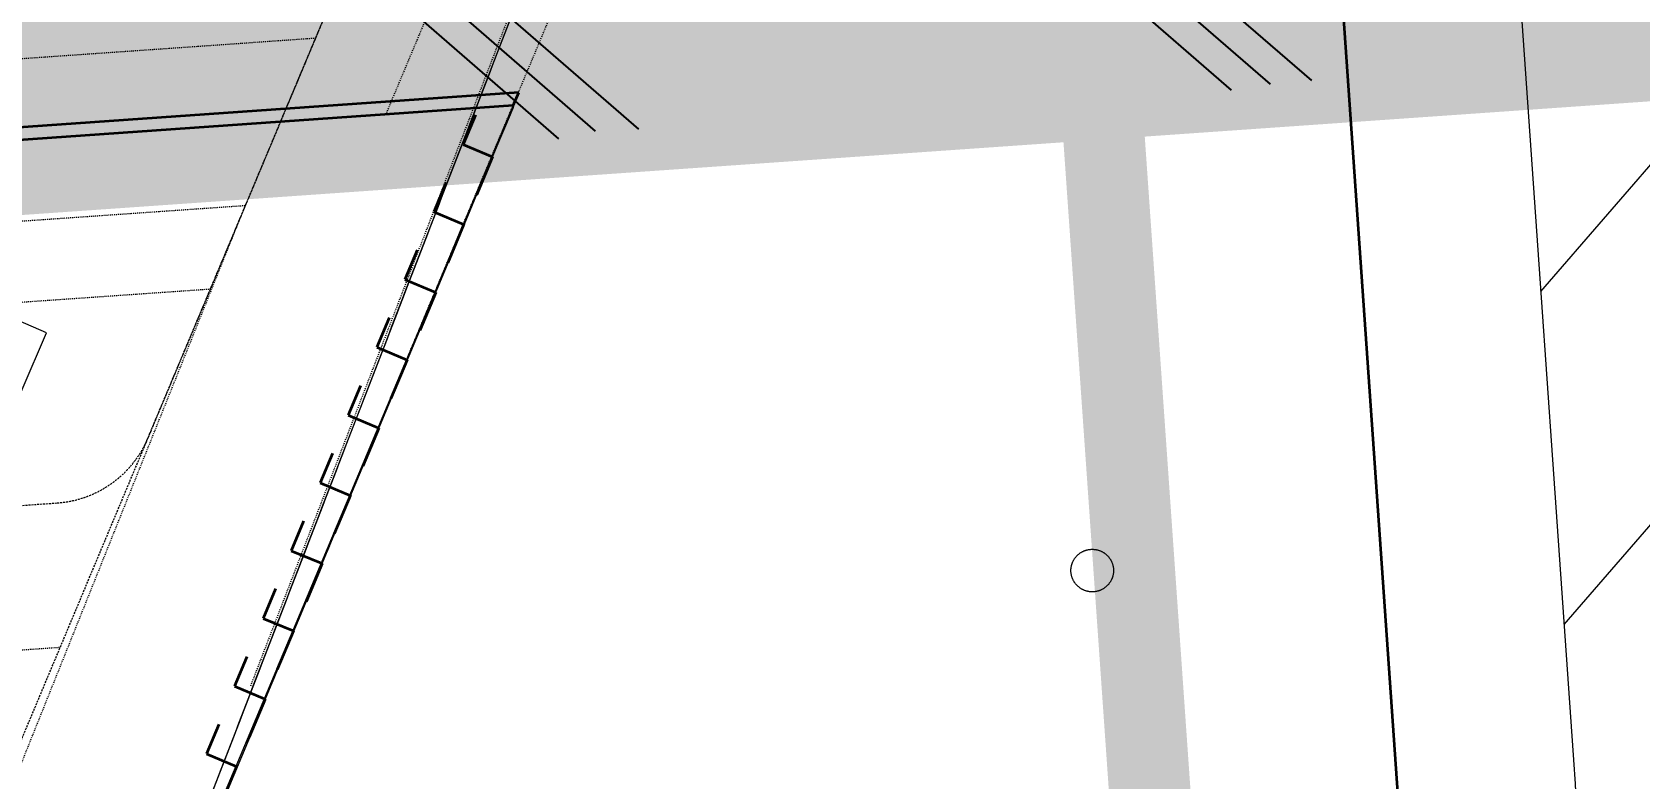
# Model space of a CAD drawing. Header units: millimetres. Extents: x 306 to 836129804, y -168137 to 818603917.
# Drawn here: x 834612399 to 834619946, y 817990399 to 817993908 of the extents above; entities that cross this region are included whole.
import ezdxf
from ezdxf import colors
from ezdxf.entities.mleader import LeaderData, LeaderLine
from ezdxf.math import Vec2, Vec3
from ezdxf.xclip import XClip

# ---------------------------------------------------------------- set-up
doc = ezdxf.new("R2010")
doc.units = ezdxf.units.MM
doc.header["$LTSCALE"] = 3
doc.header["$XCLIPFRAME"] = 0
for name, pattern in [('ACAD_ISO03W100', [30, 12, -18]), ('B0703', [4.6875, 3.125, -1.5625]), ('Dash 1_16_', [3.175, 1.5875, -1.5875]), ('Dash2', [6, 3, -3]), ('Dash4', [3, 1.5, -1.5]), ('DASHED', [0.75, 0.5, -0.25]), ('DIVIDE', [1.25, 0.5, -0.25, 0, -0.25, 0, -0.25]), ('Overhead', [1.7999999999999998, 1.2, -0.6])]:
    doc.linetypes.add(name, pattern=pattern)
doc.layers.get('Defpoints').update_dxf_attribs({"color": 32})
for name, color, linetype in [('_ANCILIARY', 40, 'Continuous'), ('_ANCILIARY HATCH', 1, 'Continuous'), ('_DEV LINE', 96, 'DIVIDE'), ('_PARCEL BOUNDARY', 10, 'DASHED'), ('UAJ-90.5LAND', 251, 'Continuous')]:
    doc.layers.add(name, color=color, linetype=linetype)
for name, color, linetype, lineweight in [('A-DETL', 251, 'Continuous', 13), ('A-DETL-THIN', 251, 'Continuous', 13), ('A-WALL', 251, 'Continuous', 5), ('Eva-New', 1, 'ACAD_ISO03W100', 18), ('Hatch (LTC&CB)', 252, 'Continuous', 35), ('S-STRS-MBND', 251, 'Overhead', 5), ('UAJ-21EXWA', 251, 'Continuous', 35), ('UAJ-21EXWA-z', 251, 'B0703', 9)]:
    doc.layers.add(name, color=color, linetype=linetype, lineweight=lineweight)
doc.layers.get('UAJ-90.5LAND').off()
doc.styles.get("Standard").update_dxf_attribs({"font": 'tahoma.ttf'})

# ---------------------------------------------------------------- blocks, each defined once
blk = doc.blocks.new('_Dot')
at = {"color": 0, "linetype": 'ByBlock', "lineweight": -2}
blk.add_line((-0.5, 0), (-1, 0), dxfattribs=at)
at = {"color": 0, "linetype": 'ByBlock', "const_width": 0.5}
blk.add_lwpolyline([(-0.25, 0, 1), (0.25, 0, 1)], format="xyb", close=True, dxfattribs=at)
blk = doc.blocks.new('SITE SLAB EDGE')
at = {"layer": 'UAJ-21EXWA'}
blk.add_lwpolyline([(29067.21479901485, 5220.359082483164), (29067.21479901485, -64653.51045169355)], dxfattribs=at)
blk = doc.blocks.new('PB1')
at = {"layer": '_PARCEL BOUNDARY', "ltscale": 5, "const_width": 382.5}
blk.add_lwpolyline([(834617253.212159, 817380981.692419), (834620554.4206551, 817333771.2213497)], dxfattribs=at)
blk = doc.blocks.new('coordination')
at = {"layer": 'Defpoints'}
ml = blk.add_multileader_mtext('Standard', dxfattribs=at)
ml.set_content('834617.241\\P817996.084', color=256)
ml.set_leader_properties()
ml.set_arrow_properties(name='DOT')
ml.build(insert=Vec2(0, 0))
ml.multileader.update_dxf_attribs({"text_right_attachment_type": 6, "dogleg_length": 0.36, "arrow_head_size": 300, "scale": 100})
ctx = ml.context
ctx.base_point, ctx.scale, ctx.char_height, ctx.arrow_head_size, ctx.landing_gap_size, ctx.plane_origin = Vec3(835155524.082761, 817943542.7126758, 1.667736390767576), 100, 400, 300, 200, Vec3(835167006.9264361, 817949680.8606384, 1.667736390767576)
ctx.right_attachment = 6
notes = []
notes.append((ctx, [(1, (1, 1, 0), (835154400.7594808, 817943542.7126758, 1.667736390767576), (1, 0), 1123.323280215263, [(0, [(835151059.5189486, 817946005.5279967, 1.667736390767576)], 0, [])])]))
ctx.mtext.insert, ctx.mtext.flow_direction = Vec3(835155724.082761, 817943747.2794992, 1.667736390767576), 5
for ctx, leaders in notes:
    for number, flags, end, landing, length, lines in leaders:
        leader = LeaderData()
        leader.index, (leader.has_last_leader_line, leader.has_dogleg_vector, leader.attachment_direction) = number, flags
        leader.last_leader_point, leader.dogleg_vector, leader.dogleg_length = Vec3(end), Vec3(landing), length
        for number, points, colour, breaks in lines:
            line = LeaderLine()
            line.index, line.vertices, line.color, line.breaks = number, Vec3.list(points), colors.encode_raw_color(colour), breaks
            leader.lines.append(line)
        ctx.leaders.append(leader)
blk = doc.blocks.new('p32 uns')
at = {"layer": 'A-DETL', "linetype": 'Dash 1_16_'}
for p, q in [((490483.8379104137, -318821.8446930647), (492683.0882815123, -313563.2043930292)), ((492088.7816599607, -313604.3083285093), (490438.6730303764, -317543.3043612242)), ((492319.3663237095, -313700.9039434195), (489802.2245210409, -320232.6722449064))]:
    blk.add_line(p, q, dxfattribs=at)
at = {"layer": 'A-DETL', "lineweight": 35}
for p, q in [((491036.965010643, -317501.4677103758), (476505.5201445818, -318517.6053228378)), ((491062.9217119217, -317439.5061271191), (476538.1430691481, -318455.1775918007)), ((491036.965010643, -317501.4677103758), (491062.9217118025, -317439.5061271191)), ((490859.764198184, -317546.3247915506), (490801.8068292141, -317684.6755897999)), ((490801.8068292141, -317684.6755897999), (490940.1576275826, -317742.6329586506)), ((490940.1576275826, -317742.6329586506), (490865.1050947905, -317921.7918474674)), ((490722.166263938, -317861.9124780893), (490664.208894968, -318000.2632764578)), ((490664.208894968, -318000.2632764578), (490805.3830980062, -318059.4034148455)), ((490806.2121286392, -318058.5061268806), (490729.9768264294, -318240.4884203672)), ((490587.0379954576, -318180.6090509892), (490529.0806266069, -318318.9598493576)), ((490529.0806266069, -318318.9598493576), (490670.2548295259, -318378.0999877453)), ((490673.3985933065, -318379.4169608355), (490598.3460606337, -318558.5758496523)), ((490455.4072297812, -318498.6964802742), (490397.4498608112, -318637.0472785234)), ((490397.4498608112, -318637.0472785234), (490538.6240638494, -318696.1874170303)), ((490539.4530943632, -318695.2901290655), (490463.2177921534, -318877.2724225521)), ((490320.2789613008, -318817.393053174), (490262.3215923309, -318955.7438514233)), ((490262.3215923309, -318955.7438514233), (490403.4957953691, -319014.8839899302)), ((490406.6395591497, -319016.2009630203), (490331.5870264769, -319195.3598518372)), ((490188.6481956244, -319135.4804824591), (490130.6908266544, -319273.8312807083)), ((490130.6908266544, -319273.8312807083), (490271.8650296926, -319332.971419096)), ((490272.6940602064, -319332.0741311312), (490196.4587579966, -319514.0564246178)), ((490053.5199271441, -319454.1770552397), (489995.5625581741, -319592.5278536081)), ((489995.5625581741, -319592.5278536081), (490136.7367612123, -319651.6679919958)), ((490139.8805249929, -319652.984965086), (490064.8279923201, -319832.1438539028)), ((489921.8891614676, -319772.2644845247), (489863.9317924976, -319910.6152828932)), ((489863.9317924976, -319910.6152828932), (490005.1059954166, -319969.7554212809)), ((490005.9350260496, -319968.858133316), (489929.6997238398, -320150.8404268026)), ((489786.7608929873, -320090.9610574245), (489728.8035240173, -320229.3118556738)), ((489728.8035240173, -320229.3118556738), (489869.9777270555, -320288.4519941807)), ((489873.1214908361, -320289.7689672709), (489798.0689581633, -320468.9278560877)), ((489655.1301271915, -320409.0484867096), (489597.1727583408, -320547.3992849588)), ((489597.1727583408, -320547.3992849588), (489738.3469612598, -320606.5394234657)), ((489738.3469612598, -320606.5394234657), (489651.3705595732, -320814.1619369984))]:
    blk.add_line(p, q, dxfattribs=at)
at = {"layer": 'A-DETL'}
blk.add_line((489386.5651661158, -321441.1589066982), (491062.9217119217, -317439.5061271191), dxfattribs=at)
at = {"layer": 'A-DETL', "linetype": 'Dash4'}
for p, q in [((477731.973097086, -318431.8433778286), (489926.1042211056, -317579.1466639042)), ((486550.9992541075, -318195.980160594), (489780.7752059698, -317970.1322249174)), ((488686.0089170933, -320698.0515520573), (489752.5313100815, -318037.6143773794)), ((486568.635663271, -318575.5700690746), (489616.4279725552, -318362.4476693869)), ((488184.0761253834, -320096.5907350779), (488911.1337206364, -320045.7499153614))]:
    blk.add_line(p, q, dxfattribs=at)
at = {"layer": 'A-DETL-THIN'}
for p, q in [((488846.387783289, -318569.0262426138), (488555.4588241577, -318442.8871222734)), ((487939.4196757078, -320660.8696525097), (488846.387783289, -318569.0262426138))]:
    blk.add_line(p, q, dxfattribs=at)
blk.add_circle((493755.4818102121, -319685.8580218554), 100.00000000001, dxfattribs=at)
at = {"layer": 'A-WALL', "lineweight": 9}
for p, q in [((490950.2566965818, -317444.364948988), (490948.9536572695, -317447.4754520655)), ((490950.2566965818, -317444.364948988), (490956.4334958792, -317446.9525085688)), ((489837.7203992605, -320379.6314888), (489790.171693325, -320493.1356582642)), ((489837.7203992605, -320379.6314888), (489832.2211054564, -320377.3277468681)), ((489790.171693325, -320493.1356582642), (489697.3447672129, -320714.7240896225)), ((489790.171693325, -320493.1356582642), (489784.6723896265, -320490.8319122791))]:
    blk.add_line(p, q, dxfattribs=at)
for points in [[(491638.2110701799, -301020.0080765486), (491644.216172576, -301105.9541759491), (491656.226377368, -301277.8463749886), (491674.2416844368, -301535.6846734285), (491692.2569916248, -301793.5229718685), (491710.2722986937, -302051.3612704277), (491728.2876058817, -302309.1995688677), (491746.3029129505, -302567.0378673077), (491764.3182201385, -302824.8761657476), (491782.3335273266, -303082.7144641876), (491800.3488343954, -303340.5527627468), (491818.3641415834, -303598.3910611868), (491836.3794486523, -303856.2293596268), (491854.3947558403, -304114.0676580667), (491872.4100629091, -304371.9059566259), (491890.4253700972, -304629.7442550659), (491908.440677166, -304887.5825535059), (491926.455984354, -305145.4208519459), (491944.4712915421, -305403.2591505051), (491962.4865986109, -305661.097448945), (491980.5019057989, -305918.935747385), (491998.5172128677, -306176.774045825), (492016.5325200558, -306434.6123443842), (492034.5478271246, -306692.4506428242), (492052.5631343126, -306950.2889412642), (492070.5784413815, -307208.1272397041), (492088.5937485695, -307465.9655382633), (492106.6090557575, -307723.8038367033), (492124.6243628263, -307981.6421351433), (492142.6396700144, -308239.4804334641), (492160.6549772024, -308497.3187326193), (492178.670284152, -308755.1570283175), (492196.6855919361, -309012.9953371286), (492214.7008963823, -309270.833597064), (492232.7162134647, -309528.6720393896), (492250.7314835787, -309786.5098009109), (492268.7469289303, -310044.3501034975), (492286.7617200613, -310302.1809225082), (492304.7789530754, -310560.0471345186), (492322.7870723009, -310817.7812585831), (492340.8093247414, -311075.7238116264), (492358.8239188194, -311333.533795476), (492376.8351327181, -311591.3810979128), (492394.8675255775, -311849.2116951942), (492412.8185825348, -312107.0717945099), (492431.0738044977, -312364.8305908442), (492448.1937022209, -312622.9650968313), (492469.5507320166, -312879.6980671883), (492467.4781624079, -313138.8265441656), (492431.0703572035, -313392.4642410278), (492361.9828361273, -313626.6971331835), (492272.567019701, -313851.2800229788), (492186.1398496628, -314077.5882334709), (492098.9118741751, -314303.4341455698), (492011.898473978, -314529.4039303064), (491924.8275784254, -314755.3405234814), (491837.7720887661, -314981.2860101461), (491750.7124711275, -315207.2291139364), (491663.6539595127, -315433.1728562117), (491576.5951515436, -315659.1164274216), (491489.5364229679, -315885.0600444078), (491402.477673173, -316111.0036491156), (491315.4189289808, -316336.9472571611), (491228.3601833582, -316562.890864253), (491141.3014380932, -316788.8344717026), (491054.242692709, -317014.7780790329), (490967.183947444, -317240.7216863632), (490880.1252020597, -317466.6652936935), (490793.0664567947, -317692.6089010239), (490706.0077114105, -317918.5525083542), (490618.9489661455, -318144.4961156845), (490531.8902207613, -318370.4397230148), (490444.8314753771, -318596.3833303452), (490357.7727301121, -318822.3269376755), (490270.7139847279, -319048.2705450058), (490183.6552394629, -319274.2141523361), (490096.5964940786, -319500.1577596664), (490009.5377488136, -319726.1013669968), (489922.4790034294, -319952.0449743271), (489835.4202580452, -320177.9885816574), (489748.3615127802, -320403.9321889877), (489661.302767396, -320629.8757963181), (489574.244022131, -320855.8194036484), (489487.1852767467, -321081.7630109787), (489400.1265314817, -321307.706618309), (489313.0677860975, -321533.6502256393), (489226.0090407133, -321759.5938329697), (489138.9502954483, -321985.5374403), (489051.8915500641, -322211.4810476303), (488964.8328047991, -322437.4246549606), (488906.7936412096, -322588.0537264347), (488877.7740594149, -322663.368262291)], [(491638.2110701799, -301020.0080765486), (491644.216172576, -301105.9541759491), (491656.226377368, -301277.8463749886), (491674.2416844368, -301535.6846734285), (491692.2569916248, -301793.5229718685), (491710.2722986937, -302051.3612704277), (491728.2876058817, -302309.1995688677), (491746.3029129505, -302567.0378673077), (491764.3182201385, -302824.8761657476), (491782.3335273266, -303082.7144641876), (491800.3488343954, -303340.5527627468), (491818.3641415834, -303598.3910611868), (491836.3794486523, -303856.2293596268), (491854.3947558403, -304114.0676580667), (491872.4100629091, -304371.9059566259), (491890.4253700972, -304629.7442550659), (491908.440677166, -304887.5825535059), (491926.455984354, -305145.4208519459), (491944.4712915421, -305403.2591505051), (491962.4865986109, -305661.097448945), (491980.5019057989, -305918.935747385), (491998.5172128677, -306176.774045825), (492016.5325200558, -306434.6123443842), (492034.5478271246, -306692.4506428242), (492052.5631343126, -306950.2889412642), (492070.5784413815, -307208.1272397041), (492088.5937485695, -307465.9655382633), (492106.6090557575, -307723.8038367033), (492124.6243628263, -307981.6421351433), (492142.6396700144, -308239.4804334641), (492160.6549772024, -308497.3187326193), (492178.670284152, -308755.1570283175), (492196.6855919361, -309012.9953371286), (492214.7008963823, -309270.833597064), (492232.7162134647, -309528.6720393896), (492250.7314835787, -309786.5098009109), (492268.7469289303, -310044.3501034975), (492286.7617200613, -310302.1809225082), (492304.7789530754, -310560.0471345186), (492322.7870723009, -310817.7812585831), (492340.8093247414, -311075.7238116264), (492358.8239188194, -311333.533795476), (492376.8351327181, -311591.3810979128), (492394.8675255775, -311849.2116951942), (492412.8185825348, -312107.0717945099), (492431.0738044977, -312364.8305908442), (492448.1937022209, -312622.9650968313), (492469.5507320166, -312879.6980671883), (492467.4781624079, -313138.8265441656), (492431.0703572035, -313392.4642410278), (492361.9828361273, -313626.6971331835), (492272.567019701, -313851.2800229788), (492186.1398496628, -314077.5882334709), (492098.9118741751, -314303.4341455698), (492011.898473978, -314529.4039303064), (491924.8275784254, -314755.3405234814), (491837.7720887661, -314981.2860101461), (491750.7124711275, -315207.2291139364), (491663.6539595127, -315433.1728562117), (491576.5951515436, -315659.1164274216), (491489.5364229679, -315885.0600444078), (491402.477673173, -316111.0036491156), (491315.4189289808, -316336.9472571611), (491228.3601833582, -316562.890864253), (491141.3014380932, -316788.8344717026), (491054.242692709, -317014.7780790329), (490967.183947444, -317240.7216863632), (490880.1252020597, -317466.6652936935), (490793.0664567947, -317692.6089010239), (490706.0077114105, -317918.5525083542), (490618.9489661455, -318144.4961156845), (490531.8902207613, -318370.4397230148), (490444.8314753771, -318596.3833303452), (490357.7727301121, -318822.3269376755), (490270.7139847279, -319048.2705450058), (490183.6552394629, -319274.2141523361), (490096.5964940786, -319500.1577596664), (490009.5377488136, -319726.1013669968), (489922.4790034294, -319952.0449743271), (489835.4202580452, -320177.9885816574), (489748.3615127802, -320403.9321889877), (489661.302767396, -320629.8757963181), (489574.244022131, -320855.8194036484), (489487.1852767467, -321081.7630109787), (489400.1265314817, -321307.706618309), (489313.0677860975, -321533.6502256393), (489226.0090407133, -321759.5938329697), (489138.9502954483, -321985.5374403), (489051.8915500641, -322211.4810476303), (488964.8328047991, -322437.4246549606), (488906.7936412096, -322588.0537264347), (488877.7740594149, -322663.368262291)], [(491638.216132164, -301020.0631901026), (491644.2105656862, -301105.8566601276), (491656.1994327307, -301277.443600297), (491674.1827332973, -301534.8240106106), (491692.1660339832, -301792.2044209242), (491710.1493345499, -302049.5848311186), (491728.1326351166, -302306.9652414322), (491746.1159356833, -302564.3456517458), (491764.0992362499, -302821.7260620594), (491782.0825368166, -303079.1064722538), (491800.0658373833, -303336.4868825674), (491818.0491379499, -303593.867292881), (491836.0324385166, -303851.2477030754), (491854.0157390833, -304108.628113389), (491871.99903965, -304366.0085237026), (491889.9823402166, -304623.3889340162), (491907.9656407833, -304880.7693442106), (491925.94894135, -305138.1497545242), (491943.9322419167, -305395.5301648378), (491961.9155424833, -305652.9105750322), (491979.89884305, -305910.2909853458), (491997.8821436167, -306167.6713956594), (492015.8654441833, -306425.0518059731), (492033.84874475, -306682.4322161674), (492051.8320453167, -306939.8126264811), (492069.8153458834, -307197.1930367947), (492087.7986465693, -307454.5734469891), (492105.7819471359, -307711.9538573027), (492123.7652477026, -307969.3342676163), (492141.7485482693, -308226.7146776915), (492159.7318488359, -308484.0950886011), (492177.7151492834, -308741.4754966497), (492195.6984504461, -308998.8559151888), (492213.681748867, -309256.2362946272), (492231.6650573015, -309513.616820097), (492249.6483283043, -309770.9968006611), (492267.631739378, -310028.3788145781), (492285.6146273613, -310285.7532401085), (492303.5994676352, -310543.1559855938), (492321.577021718, -310800.4530397654), (492339.5658642054, -311057.9169156551), (492357.5486477613, -311315.2744435072), (492375.5284742117, -311572.6629178524), (492393.5261881351, -311830.0339543819), (492411.4553091526, -312087.4437955618), (492429.6409146786, -312344.7158559561), (492446.8691745996, -312602.5002346039), (492467.6703327894, -312858.3731212616), (492468.9309808016, -313117.4923516512), (492435.0310003757, -313371.0301392078), (492369.2204357386, -313607.246735096), (492279.9187650681, -313832.3441207409), (492193.2240614891, -314059.1303052902), (492105.8308233023, -314285.4639775753), (492018.624756813, -314511.9189001322), (491931.3685377836, -314738.3413337469), (491844.1257570982, -314964.7724727392), (491756.8793756962, -315191.2012791634), (491669.6339590549, -315417.6307106018), (491582.3882838488, -315644.0599746704), (491495.1426780224, -315870.4892834425), (491407.8970535994, -316096.9185802937), (491320.6514341831, -316323.3478803635), (491233.4058133364, -316549.7771794796), (491146.1601928473, -316776.2064789534), (491058.9145723581, -317002.6357783079), (490971.668951869, -317229.0650776625), (490884.4233312607, -317455.494377017), (490797.1777107716, -317681.9236763716), (490709.9320902824, -317908.3529757261), (490622.6864697933, -318134.7822750807), (490535.4408493042, -318361.2115744352), (490448.1952286959, -318587.6408737898), (490360.9496082067, -318814.0701731443), (490273.7039877176, -319040.4994724989), (490186.4583672285, -319266.9287718534), (490099.2127466202, -319493.358071208), (490011.9671261311, -319719.7873705626), (489924.7215056419, -319946.2166699171), (489837.4758851528, -320172.6459692717), (489750.2302645445, -320399.0752686262), (489662.9846440554, -320625.5045679808), (489575.7390235662, -320851.9338673353), (489488.4934030771, -321078.3631666899), (489401.247782588, -321304.7924660444), (489314.0021619797, -321531.2217655182), (489226.7565414906, -321757.6510648727), (489139.5109210014, -321984.0803642273), (489052.2653005123, -322210.5096635818), (488965.019679904, -322436.9389629364), (488906.855932951, -322587.891829133), (488877.7740594149, -322663.368262291)], [(491638.216132164, -301020.0631901026), (491644.2105656862, -301105.8566601276), (491656.1994327307, -301277.443600297), (491674.1827332973, -301534.8240106106), (491692.1660339832, -301792.2044209242), (491710.1493345499, -302049.5848311186), (491728.1326351166, -302306.9652414322), (491746.1159356833, -302564.3456517458), (491764.0992362499, -302821.7260620594), (491782.0825368166, -303079.1064722538), (491800.0658373833, -303336.4868825674), (491818.0491379499, -303593.867292881), (491836.0324385166, -303851.2477030754), (491854.0157390833, -304108.628113389), (491871.99903965, -304366.0085237026), (491889.9823402166, -304623.3889340162), (491907.9656407833, -304880.7693442106), (491925.94894135, -305138.1497545242), (491943.9322419167, -305395.5301648378), (491961.9155424833, -305652.9105750322), (491979.89884305, -305910.2909853458), (491997.8821436167, -306167.6713956594), (492015.8654441833, -306425.0518059731), (492033.84874475, -306682.4322161674), (492051.8320453167, -306939.8126264811), (492069.8153458834, -307197.1930367947), (492087.7986465693, -307454.5734469891), (492105.7819471359, -307711.9538573027), (492123.7652477026, -307969.3342676163), (492141.7485482693, -308226.7146776915), (492159.7318488359, -308484.0950886011), (492177.7151492834, -308741.4754966497), (492195.6984504461, -308998.8559151888), (492213.681748867, -309256.2362946272), (492231.6650573015, -309513.616820097), (492249.6483283043, -309770.9968006611), (492267.631739378, -310028.3788145781), (492285.6146273613, -310285.7532401085), (492303.5994676352, -310543.1559855938), (492321.577021718, -310800.4530397654), (492339.5658642054, -311057.9169156551), (492357.5486477613, -311315.2744435072), (492375.5284742117, -311572.6629178524), (492393.5261881351, -311830.0339543819), (492411.4553091526, -312087.4437955618), (492429.6409146786, -312344.7158559561), (492446.8691745996, -312602.5002346039), (492467.6703327894, -312858.3731212616), (492468.9309808016, -313117.4923516512), (492435.0310003757, -313371.0301392078), (492369.2204357386, -313607.246735096), (492279.9187650681, -313832.3441207409), (492193.2240614891, -314059.1303052902), (492105.8308233023, -314285.4639775753), (492018.624756813, -314511.9189001322), (491931.3685377836, -314738.3413337469), (491844.1257570982, -314964.7724727392), (491756.8793756962, -315191.2012791634), (491669.6339590549, -315417.6307106018), (491582.3882838488, -315644.0599746704), (491495.1426780224, -315870.4892834425), (491407.8970535994, -316096.9185802937), (491320.6514341831, -316323.3478803635), (491233.4058133364, -316549.7771794796), (491146.1601928473, -316776.2064789534), (491058.9145723581, -317002.6357783079), (490971.668951869, -317229.0650776625), (490884.4233312607, -317455.494377017), (490797.1777107716, -317681.9236763716), (490709.9320902824, -317908.3529757261), (490622.6864697933, -318134.7822750807), (490535.4408493042, -318361.2115744352), (490448.1952286959, -318587.6408737898), (490360.9496082067, -318814.0701731443), (490273.7039877176, -319040.4994724989), (490186.4583672285, -319266.9287718534), (490099.2127466202, -319493.358071208), (490011.9671261311, -319719.7873705626), (489924.7215056419, -319946.2166699171), (489837.4758851528, -320172.6459692717), (489750.2302645445, -320399.0752686262), (489662.9846440554, -320625.5045679808), (489575.7390235662, -320851.9338673353), (489488.4934030771, -321078.3631666899), (489401.247782588, -321304.7924660444), (489314.0021619797, -321531.2217655182), (489226.7565414906, -321757.6510648727), (489139.5109210014, -321984.0803642273), (489052.2653005123, -322210.5096635818), (488965.019679904, -322436.9389629364), (488906.855932951, -322587.891829133), (488877.7740594149, -322663.368262291)], [(491638.2211942673, -301020.1183036566), (491644.2049589157, -301105.7591443062), (491656.1724882126, -301277.0408257246), (491674.1237822771, -301533.9633477926), (491692.0750762224, -301790.8858698606), (491710.0263702869, -302047.8083919287), (491727.9776642323, -302304.7309141159), (491745.9289582968, -302561.6534361839), (491763.8802522421, -302818.575958252), (491781.8315463066, -303075.49848032), (491799.7828403711, -303332.421002388), (491817.7341343164, -303589.3435245752), (491835.685428381, -303846.2660466433), (491853.6367223263, -304103.1885687113), (491871.5880163908, -304360.1110907793), (491889.5393103361, -304617.0336128473), (491907.4906044006, -304873.9561349154), (491925.4418983459, -305130.8786571026), (491943.3931924105, -305387.8011791706), (491961.3444863558, -305644.7237012386), (491979.2957804203, -305901.6462233067), (491997.2470743656, -306158.5687453747), (492015.1983684301, -306415.4912675619), (492033.1496623755, -306672.4137896299), (492051.10095644, -306929.336311698), (492069.0522505045, -307186.258833766), (492087.0035444498, -307443.181355834), (492104.9548385143, -307700.103877902), (492122.9061324596, -307957.0264000893), (492140.8574265242, -308213.9489220381), (492158.8087204695, -308470.8714445829), (492176.7600144148, -308727.793964982), (492194.7113088369, -308984.7164932489), (492212.6626012325, -309241.6389921904), (492230.6139012575, -309498.5616006851), (492248.5651730299, -309755.4838004112), (492266.5165498257, -310012.4075256586), (492284.4675347805, -310269.3255577087), (492302.4199823141, -310526.2648367882), (492320.3669711351, -310783.1248210669), (492338.3224036694, -311040.1100195646), (492356.2733768225, -311297.0150915384), (492374.2218157053, -311553.9447376728), (492392.1848506927, -311810.8562135696), (492410.0920356512, -312067.8157966137), (492428.2080248594, -312324.6011211872), (492445.5446468592, -312582.0353723764), (492465.7899335623, -312837.0481753349), (492470.3837991953, -313096.1581591368), (492438.991643548, -313349.5960372686), (492376.4580352306, -313587.7963371277), (492287.2705104351, -313813.408218503), (492200.3082734346, -314040.6723772287), (492112.7497723103, -314267.4938094616), (492025.3510396481, -314494.4338699579), (491937.9094971418, -314721.3421441317), (491850.4794255495, -314948.2589353323), (491763.0462802649, -315175.1734445095), (491675.6139585972, -315402.0885651112), (491588.1814162731, -315629.0035219193), (491500.7489330769, -315855.9185225964), (491413.3164340258, -316082.8335114717), (491325.8839392662, -316309.7485035658), (491238.4514433146, -316536.6634947062), (491151.0189477205, -316763.5784862041), (491063.5864518881, -316990.4934775829), (490976.1539562941, -317217.4084689617), (490888.7214605808, -317444.3234603405), (490801.2889648676, -317671.2384517193), (490713.8564691544, -317898.1534430981), (490626.4239734411, -318125.0684344769), (490538.9914777279, -318351.9834258556), (490451.5589820147, -318578.8984172344), (490364.1264863014, -318805.8134086132), (490276.6939905882, -319032.728399992), (490189.2614949942, -319259.6433913708), (490101.8289992809, -319486.5583828688), (490014.3965035677, -319713.4733742476), (489926.9640078545, -319940.3883656263), (489839.5315121412, -320167.3033570051), (489752.099016428, -320394.2183483839), (489664.6665207148, -320621.1333397627), (489577.2340250015, -320848.0483311415), (489489.8015292883, -321074.9633225203), (489402.3690336943, -321301.878313899), (489314.936537981, -321528.7933052778), (489227.5040422678, -321755.7082966566), (489140.0715465546, -321982.6232880354), (489052.6390508413, -322209.5382795334), (488965.2065551281, -322436.4532709122), (488906.9182246923, -322587.7299318314), (488877.7740594149, -322663.368262291)], [(491638.2211942673, -301020.1183036566), (491644.2049589157, -301105.7591443062), (491656.1724882126, -301277.0408257246), (491674.1237822771, -301533.9633477926), (491692.0750762224, -301790.8858698606), (491710.0263702869, -302047.8083919287), (491727.9776642323, -302304.7309141159), (491745.9289582968, -302561.6534361839), (491763.8802522421, -302818.575958252), (491781.8315463066, -303075.49848032), (491799.7828403711, -303332.421002388), (491817.7341343164, -303589.3435245752), (491835.685428381, -303846.2660466433), (491853.6367223263, -304103.1885687113), (491871.5880163908, -304360.1110907793), (491889.5393103361, -304617.0336128473), (491907.4906044006, -304873.9561349154), (491925.4418983459, -305130.8786571026), (491943.3931924105, -305387.8011791706), (491961.3444863558, -305644.7237012386), (491979.2957804203, -305901.6462233067), (491997.2470743656, -306158.5687453747), (492015.1983684301, -306415.4912675619), (492033.1496623755, -306672.4137896299), (492051.10095644, -306929.336311698), (492069.0522505045, -307186.258833766), (492087.0035444498, -307443.181355834), (492104.9548385143, -307700.103877902), (492122.9061324596, -307957.0264000893), (492140.8574265242, -308213.9489220381), (492158.8087204695, -308470.8714445829), (492176.7600144148, -308727.793964982), (492194.7113088369, -308984.7164932489), (492212.6626012325, -309241.6389921904), (492230.6139012575, -309498.5616006851), (492248.5651730299, -309755.4838004112), (492266.5165498257, -310012.4075256586), (492284.4675347805, -310269.3255577087), (492302.4199823141, -310526.2648367882), (492320.3669711351, -310783.1248210669), (492338.3224036694, -311040.1100195646), (492356.2733768225, -311297.0150915384), (492374.2218157053, -311553.9447376728), (492392.1848506927, -311810.8562135696), (492410.0920356512, -312067.8157966137), (492428.2080248594, -312324.6011211872), (492445.5446468592, -312582.0353723764), (492465.7899335623, -312837.0481753349), (492470.3837991953, -313096.1581591368), (492438.991643548, -313349.5960372686), (492376.4580352306, -313587.7963371277), (492287.2705104351, -313813.408218503), (492200.3082734346, -314040.6723772287), (492112.7497723103, -314267.4938094616), (492025.3510396481, -314494.4338699579), (491937.9094971418, -314721.3421441317), (491850.4794255495, -314948.2589353323), (491763.0462802649, -315175.1734445095), (491675.6139585972, -315402.0885651112), (491588.1814162731, -315629.0035219193), (491500.7489330769, -315855.9185225964), (491413.3164340258, -316082.8335114717), (491325.8839392662, -316309.7485035658), (491238.4514433146, -316536.6634947062), (491151.0189477205, -316763.5784862041), (491063.5864518881, -316990.4934775829), (490976.1539562941, -317217.4084689617), (490888.7214605808, -317444.3234603405), (490801.2889648676, -317671.2384517193), (490713.8564691544, -317898.1534430981), (490626.4239734411, -318125.0684344769), (490538.9914777279, -318351.9834258556), (490451.5589820147, -318578.8984172344), (490364.1264863014, -318805.8134086132), (490276.6939905882, -319032.728399992), (490189.2614949942, -319259.6433913708), (490101.8289992809, -319486.5583828688), (490014.3965035677, -319713.4733742476), (489926.9640078545, -319940.3883656263), (489839.5315121412, -320167.3033570051), (489752.099016428, -320394.2183483839), (489664.6665207148, -320621.1333397627), (489577.2340250015, -320848.0483311415), (489489.8015292883, -321074.9633225203), (489402.3690336943, -321301.878313899), (489314.936537981, -321528.7933052778), (489227.5040422678, -321755.7082966566), (489140.0715465546, -321982.6232880354), (489052.6390508413, -322209.5382795334), (488965.2065551281, -322436.4532709122), (488906.9182246923, -322587.7299318314), (488877.7740594149, -322663.368262291)], [(489886.2527632713, -320256.0148845911), (489853.3031307459, -320334.6694047451), (489820.3543428183, -320413.3219099045), (489787.4056675434, -320491.9741458893)]]:
    blk.add_open_spline(points, degree=3, dxfattribs=at)
for points, knots in [([(491047.1032347679, -317484.9360362291), (491038.8646299839, -317504.6013252735), (490941.5259935856, -317736.9465917349), (490755.1009210348, -318181.9803142548), (490487.817184329, -318820.0108995438), (490220.5100448132, -319458.1050802469), (490002.9208017588, -319977.5149968863), (489874.388333559, -320284.3366005421), (489834.9541641474, -320378.4704506397)], [0.3775027441465011, 0.3775027441465011, 0.3775027441465011, 0.3775027441465011, 0.3846153846153848, 0.4615384615384616, 0.5384615384615384, 0.6153846153846152, 0.6923076923076921, 0.726352111880356, 0.726352111880356, 0.726352111880356, 0.726352111880356]), ([(490965.3246209621, -317680.1434794664), (490895.6757824421, -317846.4005705118), (490736.8746558428, -318225.4877260923), (490488.9158803225, -318817.3882793188), (490221.4284459352, -319455.9127275944), (489987.6216225624, -320014.0358541012), (489842.9325636625, -320359.4251018763), (489787.4046382904, -320491.9765850306)], [0.4014474596780596, 0.4014474596780596, 0.4014474596780596, 0.4014474596780596, 0.4615384615384616, 0.5384615384615384, 0.6153846153846152, 0.6923076923076921, 0.7402133149105546, 0.7402133149105546, 0.7402133149105546, 0.7402133149105546]), ([(490882.3820230961, -317878.1370002031), (490840.8095636368, -317977.3761150837), (490710.0213001966, -318289.5888798237), (490490.0145763159, -318814.7656590939), (490222.3468470573, -319453.7203749418), (489988.1687241793, -320012.72986269), (489843.1759383678, -320358.8441407681), (489787.4046536684, -320491.9765498638)], [0.4256946924635207, 0.4256946924635207, 0.4256946924635207, 0.4256946924635207, 0.4615384615384616, 0.5384615384615384, 0.6153846153846152, 0.6923076923076921, 0.740390838425326, 0.740390838425326, 0.740390838425326, 0.740390838425326]), ([(490798.2517821789, -318078.9683445692), (490785.1504967213, -318110.2430295944), (490682.7715340853, -318354.6363954544), (490491.1132723093, -318812.1430388689), (490223.2652481794, -319451.5280224085), (489988.7158391476, -320011.4238395691), (489843.4193658829, -320358.263053894), (489787.4047499895, -320491.976321578)], [0.4502501869420779, 0.4502501869420779, 0.4502501869420779, 0.4502501869420779, 0.4615384615384616, 0.5384615384615384, 0.6153846153846152, 0.6923076923076921, 0.7405680995794628, 0.7405680995794628, 0.7405680995794628, 0.7405680995794628]), ([(490712.9099541903, -318282.6908961535), (490639.3441793919, -318458.3015142679), (490476.4378390312, -318847.1751278639), (490224.1836493015, -319449.3356697559), (489989.2628697157, -320010.1180177927), (489843.6626507044, -320357.6823077202), (489787.4046339989, -320491.9766000509)], [0.4751198012503787, 0.4751198012503787, 0.4751198012503787, 0.4751198012503787, 0.5384615384615384, 0.6153846153846152, 0.6923076923076921, 0.740745183053521, 0.740745183053521, 0.740745183053521, 0.740745183053521]), ([(490626.3329209089, -318489.3602136374), (490581.992072463, -318595.2066960335), (490448.2495415211, -318914.4640002251), (490225.1020504236, -319447.1433171034), (489989.8099366426, -320008.8121092319), (489843.906034112, -320357.1013257504), (489787.4046678543, -320491.976520896)], [0.5003094781614597, 0.5003094781614597, 0.5003094781614597, 0.5003094781614597, 0.5384615384615384, 0.6153846153846152, 0.6923076923076921, 0.7409219853548177, 0.7409219853548177, 0.7409219853548177, 0.7409219853548177]), ([(490538.4970847368, -318699.0337547064), (490523.8010737896, -318734.114710331), (490419.64247787, -318982.7524907589), (490226.0204515457, -319444.95096457), (489990.3570004702, -320007.5062084198), (489844.1494371891, -320356.5202971697), (489787.404732585, -320491.976367712)], [0.5258253801463681, 0.5258253801463681, 0.5258253801463681, 0.5258253801463681, 0.5384615384615384, 0.6153846153846152, 0.6923076923076921, 0.7410985411193096, 0.7410985411193096, 0.7410985411193096, 0.7410985411193096]), ([(490449.3781558275, -318911.7703826427), (490375.2316219807, -319088.7664477825), (490211.5621269941, -319479.4645926952), (489990.9040080309, -320006.2004418373), (489844.3927538395, -320355.9394748211), (489787.404669404, -320491.9765200615)], [0.5516740172478155, 0.5516740172478155, 0.5516740172478155, 0.5516740172478155, 0.6153846153846152, 0.6923076923076921, 0.7412748963790893, 0.7412748963790893, 0.7412748963790893, 0.7412748963790893]), ([(490358.9508631229, -319127.6306052208), (490315.252648592, -319231.9432448149), (490181.9703410864, -319550.1035073996), (489991.4510359764, -320004.8946264982), (489844.6361373663, -320355.3584928513), (489787.4047079086, -320491.9764294624)], [0.5778621901973986, 0.5778621901973986, 0.5778621901973986, 0.5778621901973986, 0.6153846153846152, 0.6923076923076921, 0.7414509857797207, 0.7414509857797207, 0.7414509857797207, 0.7414509857797207]), ([(490267.1890089512, -319346.6767017841), (490254.383577466, -319377.2447365522), (490151.9321713448, -319621.8079981804), (489991.9980063438, -320003.5889486074), (489844.8794317245, -320354.7777239084), (489787.4046140909, -320491.9766550064)], [0.6043965304344846, 0.6043965304344846, 0.6043965304344846, 0.6043965304344846, 0.6153846153846152, 0.6923076923076921, 0.7416268768404464, 0.7416268768404464, 0.7416268768404464, 0.7416268768404464]), ([(490174.0657800436, -319568.9725015163), (490102.8977175951, -319738.8587787151), (489974.0046336651, -320046.5411790609), (489845.122486949, -320354.1975256205), (489787.404163003, -320491.9777332544)], [0.6312832668970131, 0.6312832668970131, 0.6312832668970131, 0.6312832668970131, 0.6923076923076921, 0.7418026342310872, 0.7418026342310872, 0.7418026342310872, 0.7418026342310872]), ([(490079.5540013313, -319794.5828624964), (490040.1329311132, -319888.6854362488), (489942.7455329895, -320121.1602112055), (489845.3664101362, -320353.6152553558), (489787.405015111, -320491.9757003784)], [0.6585289845590099, 0.6585289845590099, 0.6585289845590099, 0.6585289845590099, 0.6923076923076921, 0.7419777839033944, 0.7419777839033944, 0.7419777839033944, 0.7419777839033944]), ([(489983.6259121895, -320023.5741062164), (489976.4250757694, -320040.7633209229), (489911.014447093, -320196.9059253931), (489845.6084656715, -320353.0374433994), (489787.403067112, -320491.9803520441)], [0.6861415680954961, 0.6861415680954961, 0.6861415680954961, 0.6861415680954961, 0.6923076923076921, 0.7421534984701034, 0.7421534984701034, 0.7421534984701034, 0.7421534984701034])]:
    blk.add_open_spline(points, degree=3, knots=knots, dxfattribs=at)
at = {"layer": 'S-STRS-MBND', "linetype": 'Dash4'}
for p, q in [((489971.0673320293, -317515.8560230732), (491565.7689707279, -313709.7355442047)), ((490109.6076083183, -317185.1979426146), (477873.6851934195, -318040.8169882298))]:
    blk.add_line(p, q, dxfattribs=at)
at = {"layer": 'UAJ-21EXWA-z'}
blk.add_lwpolyline([(483255.2214814425, -312538.4912433624), (483345.0942363739, -313823.7315165997, -0.4142135623730961), (482417.2866598368, -314891.0520405769), (479753.9831734896, -315077.2883626223, 0.260499380639057), (479345.7432295084, -315344.4537262917), (477214.8869200945, -319421.1085110903, 0.5866727352027633), (477692.8833377361, -320151.5071976185), (488896.8357349634, -319368.0505254269, 0.2832853120493639), (489323.1139434576, -319062.4904785156), (491018.4492536783, -315016.290288806, 0.5584998762325663), (490522.4145715237, -314324.2862852812), (488485.5211342573, -314466.7197496891, -0.414213562373095), (487418.2006101608, -313538.912173152), (487328.3278553486, -312253.6718999147)], format="xyb", dxfattribs=at)
blk.add_lwpolyline([(487145.2711263895, -324260.2752273083), (491565.8528505564, -313709.8203980923)], dxfattribs=at)
blk.add_blockref('coordination', (-834657437.8716539, -818261001.074287))
at = {"linetype": 'Dash2', "lineweight": 13, "rotation": 4.000000000000001}
blk.add_blockref('SITE SLAB EDGE', (461907.9564732313, -261484.3400754929), dxfattribs=at)
blk = doc.blocks.new('GBP-P32-L00')
blk.add_blockref('coordination', (-533818.2349976301, 50063.04172456264))
at = {"layer": 'UAJ-90.5LAND'}
blk.add_blockref('p32 uns', (834123619.6366563, 818311064.1160116), dxfattribs=at)

msp = doc.modelspace()

# ---------------------------------------------------------------- hatches: boundary and pattern name
at = {"layer": '_ANCILIARY'}
h = msp.add_hatch(color=256, dxfattribs=at)
h.dxf.hatch_style = 1
edge = h.paths.add_edge_path(flags=16)
edge.add_line((834589698.2311926, 818000195.5443645), (834585687.4764702, 818056299.0110068))
edge.add_line((834585687.4764702, 818056299.0110068), (834612518.7989925, 818058232.7219915))
edge.add_arc((834612484.7357092, 818056534.6453927), 1698.418217914475, 9.502723926168073, 88.8508052879634, ccw=False)
edge.add_line((834614159.8478141, 818056815.0448909), (834618401.0798162, 817996164.9822797))
edge.add_line((834618401.0798162, 817996164.9822797), (834594768.6555227, 817994584.3835236))
edge.add_line((834594768.6555227, 817994584.3835236), (834594327.6929266, 817995204.8349223))
edge.add_line((834594327.6929266, 817995204.8349223), (834589698.2311926, 818000195.5443645))
edge = h.paths.add_edge_path()
edge.add_line((834619909.6823385, 817993768.7649117), (834615191.6236249, 818061235.0189149))
edge.add_arc((834615186.6358066, 818061234.6701063), 4.999999946729716, 4.000301895800094, 94.01408611669542)
edge.add_line((834615186.285798, 818061239.6578406), (834582994.9307241, 818058981.1489481))
edge.add_line((834582994.9307241, 818058981.1489481), (834582980.2353642, 818058973.700369))
edge.add_line((834582980.2353642, 818058973.700369), (834587435.9467293, 817995536.5482974))
edge.add_line((834587435.9467293, 817995536.5482974), (834589273.49395, 817995667.4350014))
edge.add_line((834589273.49395, 817995667.4350014), (834590438.9627452, 817991708.7167664))
edge.add_line((834590438.9627452, 817991708.7167664), (834619905.0431669, 817993763.4282737))
edge.add_arc((834619904.6945201, 817993768.4161034), 4.999999953192322, 273.9984422827354, 364.0002978076708)
at = {"layer": '_ANCILIARY HATCH'}
h = msp.add_hatch(dxfattribs=at)
h.set_pattern_fill('CORK', color=256, scale=250, angle=3.998908350218276)
h.set_pattern_definition([(3.998908350218276, (0, 0), (-55.35411463791137, 791.8175196929233), []), (138.9989083502183, (423.5858171654173, -368.2317025275059), (-1472.92744632587, -1694.344000516116), [1122.5325, -1122.5325]), (138.9989083502183, (621.5401970886481, -354.3931738680281), (-1472.92744632587, -1694.344000516116), [1122.5325, -1122.5325]), (138.9989083502183, (819.494577011879, -340.5546452085503), (-1472.92744632587, -1694.344000516116), [1122.5325, -1122.5325])])
edge = h.paths.add_edge_path(flags=16)
edge.add_line((834589618.1268094, 818000118.7715201), (834585687.4764702, 818056299.0110068))
edge.add_line((834585687.4764702, 818056299.0110068), (834612518.7989925, 818058232.7219915))
edge.add_arc((834612494.2285203, 818056545.6339079), 1687.266994288412, 9.187916495490526, 89.16561271843813, ccw=False)
edge.add_line((834614159.8478141, 818056815.0448909), (834618401.0798162, 817996164.9822797))
edge.add_line((834618401.0798162, 817996164.9822797), (834594688.5511395, 817994507.6106793))
edge.add_line((834594688.5511395, 817994507.6106793), (834589618.1268094, 818000118.7715201))
edge = h.paths.add_edge_path()
edge.add_line((834619909.6823385, 817993768.7649117), (834615191.6236249, 818061235.0189149))
edge.add_arc((834615186.6358066, 818061234.6701063), 4.999999946729716, 4.000301895800094, 94.01408611669542)
edge.add_line((834615186.285798, 818061239.6578406), (834582996.3395478, 818058974.7334945))
edge.add_line((834582996.3395478, 818058974.7334945), (834587435.9467293, 817995536.5482974))
edge.add_line((834587435.9467293, 817995536.5482974), (834589273.49395, 817995667.4350014))
edge.add_line((834589273.49395, 817995667.4350014), (834590438.9627452, 817991708.7167664))
edge.add_line((834590438.9627452, 817991708.7167664), (834619905.0431669, 817993763.4282737))
edge.add_arc((834619904.6945201, 817993768.4161034), 4.999999953192322, 273.9984422827354, 364.0002978076708)
at = {"layer": 'Eva-New', "linetype": 'Continuous', "ltscale": 0.01}
h = msp.add_hatch(dxfattribs=at)
h.set_pattern_fill('ANSI31', color=8, scale=350, angle=4)
h.set_pattern_definition([(49, (0, 0), (-838.6710210225554, 729.0455959657013), [])])
edge = h.paths.add_edge_path()
edge.add_arc((834611513.5385946, 818068145.3264505), 14099.99999968531, 55.19002574308559, 154.5596091027724)
edge.add_line((834598780.7776825, 818074202.2893481), (834595240.3911003, 818066761.4558462))
edge.add_arc((834589822.417787, 818069339.3552195), 6000.000000233124, 273.9989064334658, 334.5546563119141, ccw=False)
edge.add_line((834590240.8423903, 818063353.9629304), (834585554.5350056, 818063026.3542768))
edge.add_arc((834584989.6617913, 818071106.6338656), 8099.999998867221, 264.220048196886, 273.9989064322582, ccw=False)
edge.add_line((834584173.925572, 818063047.8142), (834580415.7397891, 818063428.2282544))
edge.add_arc((834579106.5335116, 818050494.3201492), 12999.99999816069, 84.2200481985661, 93.99077919798958)
edge.add_line((834578201.7864021, 818063462.7985727), (834574221.9197499, 818063185.1428037))
edge.add_arc((834573731.4752913, 818070170.6889209), 7002.741628984699, 184.518270925359, 274.0160585979712, ccw=False)
edge.add_arc((834553791.0620614, 818068592.8452796), 13000.0000005708, 4.527501078735133, 25.16518805878682)
edge.add_line((834565557.174624, 818074120.828201), (834563375.7160238, 818078763.9842684))
edge.add_arc((834569692.9588658, 818081779.3520507), 6999.999999030279, 186.261998653722, 205.5162346975632, ccw=False)
edge.add_line((834562734.724241, 818081015.8267443), (834561851.4163579, 818093822.5155479))
edge.add_arc((834568795.7761757, 818094576.8707228), 6985.211880096444, 103.79340942041148, 186.1996435070692, ccw=False)
edge.add_line((834567130.3497419, 818101360.6410463), (834607738.9713905, 818104323.6446342))
edge.add_arc((834606780.3295362, 818117304.0183489), 13015.72495013958, 274.223807264846, 392.8596289379157)
edge.add_arc((834623587.3262396, 818128173.8785237), 6999.999999836902, 183.9989136523716, 212.9539425140163, ccw=False)
edge.add_line((834616604.3686309, 818127685.7156067), (834614554.4666462, 818157541.1841724))
edge.add_line((834614554.4666462, 818157541.1841724), (834608569.0701823, 818157122.7809477))
edge.add_line((834608569.0701823, 818157122.7809477), (834610618.9763948, 818127267.2902491))
edge.add_arc((834623587.3262378, 818128173.8785231), 12999.99999806346, 183.9989136508734, 212.8579348742854)
edge.add_arc((834606785.1724918, 818117301.6086594), 7012.974383020965, -85.87050168941721, 32.994913872568816, ccw=False)
edge.add_line((834607290.1835088, 818110306.8410742), (834542916.4285616, 818105772.5570611))
edge.add_line((834542916.4285616, 818105772.5570611), (834543332.168679, 818099784.931535))
edge.add_line((834543332.168679, 818099784.931535), (834548339.9487058, 818100139.6961751))
edge.add_arc((834548849.6206386, 818093135.5706489), 7022.644791367745, 1.917894415990986, 94.16192873604791, ccw=False)
edge.add_line((834555868.3314306, 818093370.5997602), (834556822.6031799, 818079614.5109141))
edge.add_arc((834565030.3921052, 818080333.9384184), 8239.258156901009, 185.0092761133849, 211.2767633085009)
edge.add_line((834557988.549832, 818076056.3418531), (834560014.6381451, 818071842.7746612))
edge.add_arc((834553704.8687762, 818068780.019501), 7013.81912084653, -83.41200971856142, 25.89188562423311, ccw=False)
edge.add_line((834554509.5567249, 818061812.5137804), (834511331.2743995, 818058806.1397856))
edge.add_arc((834510845.0625758, 818065789.233517), 6999.999999933733, 141.8798806352492, 273.9829049167347, ccw=False)
edge.add_arc((834495100.3448526, 818078140.8887452), 13011.48484009153, 321.889271565979, 363.9966433354928)
edge.add_line((834508080.187521, 818079047.7636253), (834507303.147802, 818090245.0026575))
edge.add_arc((834514286.1054543, 818090733.1649512), 6999.999999943095, 94.21783473311712, 183.9989085377374, ccw=False)
edge.add_line((834513771.2650272, 818097714.206373), (834514324.2611847, 818097754.9889383))
edge.add_line((834514324.2611847, 818097754.9889383), (834515094.2032907, 818097812.2750338))
edge.add_arc((834515888.7804214, 818090839.1162039), 7018.283043878132, 4.391191596629085, 96.50069787772958, ccw=False)
edge.add_line((834522886.4615402, 818091376.4762715), (834523318.1003574, 818085091.4654405))
edge.add_line((834523318.1003574, 818085091.4654405), (834529307.3396509, 818085510.1591995))
edge.add_line((834529307.3396509, 818085510.1591995), (834528870.5492542, 818091758.2633296))
edge.add_arc((834535853.5069062, 818092246.4256233), 6999.999999586337, 93.99890853307471, 183.9989085379415, ccw=False)
edge.add_line((834535365.3446131, 818099229.3832753), (834540639.8020831, 818099596.5330453))
edge.add_line((834540639.8020831, 818099596.5330453), (834540220.7704337, 818105616.323317))
edge.add_line((834540220.7704337, 818105616.323317), (834513376.0995728, 818103738.6078113))
edge.add_arc((834514284.2614373, 818090770.3680685), 13000.00000003277, 94.00586599802176, 183.991117880833)
edge.add_line((834501315.7883602, 818089865.5443004), (834502093.999344, 818078618.6765761))
edge.add_arc((834495110.6965383, 818078135.4768907), 7000.000000828009, -66.13857842422561, 3.9581909098961887, ccw=False)
edge.add_arc((834495110.6965395, 818078135.4768903), 6999.999999981786, 273.99870041279297, 293.8614215680351, ccw=False)
edge.add_line((834495598.8334678, 818071152.5174648), (834484038.0252761, 818070344.3705096))
edge.add_arc((834484944.5652856, 818057376.0172908), 12999.99999985473, 3.998699986240524, 93.99870041178127, ccw=False)
edge.add_line((834497912.918511, 818058282.557204), (834498850.7850932, 818044866.0656179))
edge.add_arc((834505832.5325971, 818045382.0451274), 7000.788031506466, 153.5175844556254, 184.2267069343446, ccw=False)
edge.add_arc((834505831.7802428, 818045382.3021698), 7000.000000506094, 93.9907792036035, 153.5167215738451, ccw=False)
edge.add_line((834505344.6087215, 818052365.3290147), (834578107.7560652, 818057441.656797))
edge.add_arc((834579012.5031768, 818044473.1783768), 12999.99999509848, 84.22004763743712, 93.99077920788699, ccw=False)
edge.add_line((834580321.7095807, 818057407.0864662), (834583663.296837, 818057068.8416442))
edge.add_arc((834584972.5032473, 818070002.7497832), 13000.00004509936, 264.2200476312211, 273.9989064308502)
edge.add_line((834585879.0898904, 818057034.399779), (834609493.5669917, 818058685.2319609))
edge.add_arc((834609981.7373167, 818051702.1557314), 7000.118848462731, -19.364931974248975, 93.99890643048622, ccw=False)
edge.add_arc((834628850.3650681, 818045070.4409646), 13000.00000042529, 160.6350680240969, 183.9989064535735)
edge.add_line((834615882.0151088, 818044163.8543195), (834619634.348526, 817990488.2644923))
edge.add_arc((834610656.2600935, 817989860.627584), 8999.999999519287, -86.01194112060227, 3.998906454734822, ccw=False)
edge.add_line((834611282.1972058, 817980882.4204844), (834602812.2813497, 817980291.9201078))
edge.add_line((834602812.2813497, 817980291.9201078), (834603230.7061716, 817974306.527834))
edge.add_line((834603230.7061716, 817974306.527834), (834611717.6719617, 817974898.2168859))
edge.add_arc((834612343.6090722, 817965920.0097858), 8999.999999977357, 3.8734655887747067, 93.98805886777768, ccw=False)
edge.add_line((834621323.0501077, 817966527.9889727), (834621688.4984579, 817961112.7419763))
edge.add_line((834621688.4984579, 817961112.7419763), (834627673.3989117, 817961529.9934386))
edge.add_line((834627673.3989117, 817961529.9934386), (834621867.801321, 818044576.6440177))
edge.add_arc((834628850.6858916, 818045064.8011855), 6999.926738671702, 160.627157224399, 183.9989083996896, ccw=False)
edge.add_arc((834609980.9204334, 818051699.8431354), 13002.36888268257, 340.6271572335476, 454.0111039654658)
edge.add_line((834609071.4073162, 818064670.3628802), (834607456.5171404, 818064557.3573512))
edge.add_arc((834607170.3486158, 818068550.9500543), 4003.832551789663, 155.6211224779758, 274.0986331619272, ccw=False)
edge.add_line((834603523.5142193, 818070203.6066998), (834604195.8682836, 818071618.3222857))
edge.add_arc((834611513.5386757, 818068145.3264558), 8100.000000027051, 54.14039305783359, 154.6107958035704, ccw=False)
edge.add_arc((834623873.9558088, 818085245.9413723), 13000.02232763516, 234.1403928659832, 234.163197705768)
edge.add_line((834616262.7220054, 818074706.9802988), (834619562.6153525, 818079722.129262))

# ---------------------------------------------------------------- linework, layer by layer
at = {"layer": '_DEV LINE', "ltscale": 2, "const_width": 382.5242621480422}
msp.add_lwpolyline([(834582993.8456299, 818058974.5592169), (834615191.8748794, 818061231.426082), (834619909.6823385, 817993768.7649117), (834590438.9627452, 817991708.7167664), (834589273.49395, 817995667.4350014), (834587435.9467293, 817995536.5482974)], close=True, dxfattribs=at)
at = {"layer": 'Eva-New', "linetype": 'Continuous', "ltscale": 0.01}
msp.add_lwpolyline([(834495598.8334678, 818071152.5174648), (834484038.0252761, 818070344.3705096, -0.4142135645484388), (834497912.918511, 818058282.557204), (834498850.7850932, 818044866.0656179, -0.1348015495624649), (834499566.328429, 818048503.8584445, -0.2657334414972907), (834505344.6087215, 818052365.3290147), (834578107.7560652, 818057441.656797, -0.04265870711973527), (834580321.7095807, 818057407.0864662), (834583663.296837, 818057068.8416442, 0.04269423343289794), (834585879.0898904, 818057034.399779), (834609493.5669917, 818058685.2319609, -0.5393670184015495), (834616585.8299106, 818049381.0299479, 0.1022986043484565), (834615882.0151088, 818044163.8543195), (834619634.348526, 817990488.2644923, -0.4142690157305827), (834611282.1972058, 817980882.4204844)], format="xyb", dxfattribs=at)

# ---------------------------------------------------------------- block references
for name, p in [('PB1', (-0.5600396394729614, 614971.3320208788)), ('coordination', (-533818.2349976301, 50063.04172456264))]:
    msp.add_blockref(name, p)
at = {"layer": 'Hatch (LTC&CB)'}
ref = msp.add_blockref('GBP-P32-L00', (0.003082275390625, -0.04408204555511475), dxfattribs=at)
XClip(ref).set_block_clipping_path([(834584093.892806, 818043064.0358013), (834582840.9002086, 818057304.8300507), (834606839.8282676, 818059135.0800325), (834616411.1617992, 818059804.18965), (834621698.814561, 817983619.2012264), (834592783.8532866, 817981454.8174279), (834593965.1606803, 817975736.7136446), (834590918.9048864, 817979266.0163008), (834589318.0556709, 817987259.1379421), (834588974.9617476, 817989748.3735298), (834587823.4821799, 817989701.579548), (834587362.0723312, 818001496.6813973), (834585850.4212221, 818017925.3879008)])

doc.saveas('drawing.dxf')
